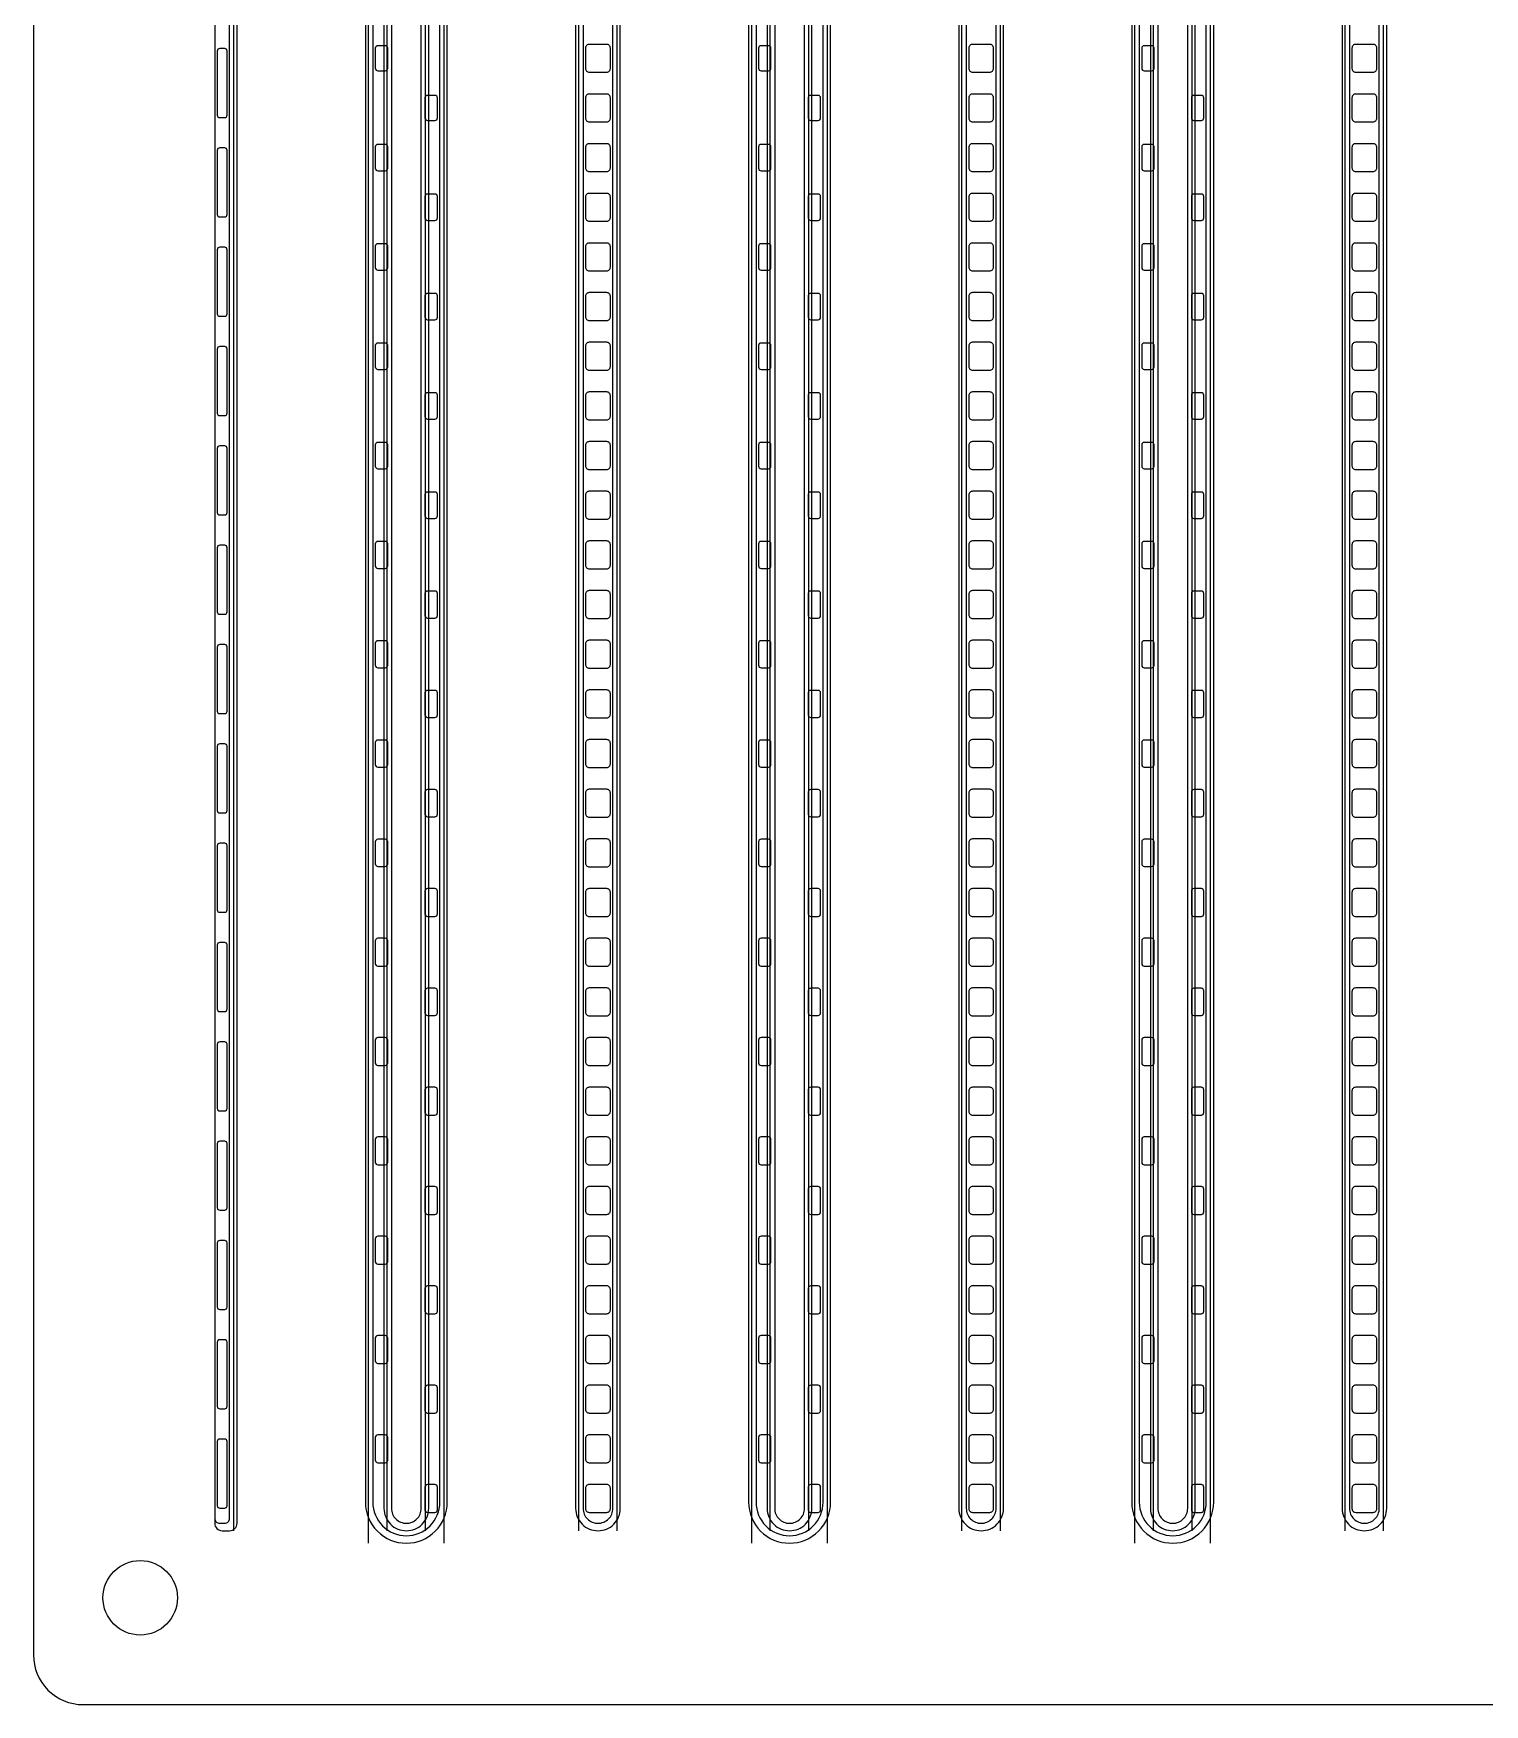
# Model space of a CAD drawing. Header units: millimetres. Extents: x -61 to 69, y -61 to 70.
# Drawn here: x -61.3 to -2.9, y -61.3 to 6 of the extents above; entities that cross this region are included whole.
import ezdxf

# ---------------------------------------------------------------- set-up
doc = ezdxf.new("R2010")
doc.units = ezdxf.units.MM
for name, color, linetype in [('DATUM_BOTH', 6, 'Continuous'), ('LAND_GROOVE_BOTH_FACES', 2, 'Continuous'), ('LAND_RECESS_TOP', 3, 'Continuous'), ('LAND_WINDOW_THRU', 4, 'Continuous'), ('MASK_NO_FILLER', 30, 'Continuous'), ('OUTLINE_BOTH', 7, 'Continuous'), ('WEB_ORIFICE_INLET', 1, 'Continuous'), ('WEB_ORIFICE_OUTLET', 5, 'Continuous')]:
    doc.layers.add(name, color=color, linetype=linetype)

msp = doc.modelspace()

# ---------------------------------------------------------------- linework, layer by layer
at = {"layer": 'DATUM_BOTH'}
msp.add_circle((-57, -57), 1.5, dxfattribs=at)
at = {"layer": 'LAND_GROOVE_BOTH_FACES'}
for p, q in [((-47.811, -54.8), (-47.811, 54.8)), ((-44.761, -54.8), (-44.761, 54.8)), ((-32.382, -54.8), (-32.382, 54.8)), ((-29.332, -54.8), (-29.332, 54.8)), ((-16.954, -54.8), (-16.954, 54.8)), ((-13.904, -54.8), (-13.904, 54.8)), ((-53.225, -54.3), (-53.225, 54.3)), ((-47.061, -54.3), (-47.061, 54.3)), ((-45.511, -54.3), (-45.511, 54.3)), ((-39.346, -54.3), (-39.346, 54.3)), ((-37.796, -54.3), (-37.796, 54.3)), ((-31.632, -54.3), (-31.632, 54.3)), ((-30.082, -54.3), (-30.082, 54.3)), ((-23.918, -54.3), (-23.918, 54.3)), ((-22.368, -54.3), (-22.368, 54.3)), ((-16.204, -54.3), (-16.204, 54.3)), ((-14.654, -54.3), (-14.654, 54.3)), ((-8.489, -54.3), (-8.489, 54.3)), ((-6.939, -54.3), (-6.939, 54.3))]:
    msp.add_line(p, q, dxfattribs=at)
at = {"layer": 'LAND_RECESS_TOP'}
for points in [[(-46.286, -54.5), (-46.286, -54.5, 0.414214), (-44.936, -53.15), (-44.936, 53.15, 0.414214), (-46.286, 54.5), (-46.286, 54.5, 0.414214), (-47.636, 53.15), (-47.636, -53.15, 0.414214)], [(-30.857, -54.5), (-30.857, -54.5, 0.414214), (-29.507, -53.15), (-29.507, 53.15, 0.414214), (-30.857, 54.5), (-30.857, 54.5, 0.414214), (-32.207, 53.15), (-32.207, -53.15, 0.414214)], [(-15.429, -54.5), (-15.429, -54.5, 0.414214), (-14.079, -53.15), (-14.079, 53.15, 0.414214), (-15.429, 54.5), (-15.429, 54.5, 0.414214), (-16.779, 53.15), (-16.779, -53.15, 0.414214)]]:
    msp.add_lwpolyline(points, format="xyb", close=True, dxfattribs=at)
at = {"layer": 'LAND_WINDOW_THRU'}
for points in [[(-53.8, -54), (-53.6, -54, 0.414214), (-53.4, -53.8), (-53.4, 53.8, 0.414214), (-53.6, 54), (-53.8, 54, 0.414214), (-54, 53.8), (-54, -53.8, 0.414214)], [(-46.286, -54), (-46.286, -54, 0.414214), (-45.686, -53.4), (-45.686, 53.4, 0.414214), (-46.286, 54), (-46.286, 54, 0.414214), (-46.886, 53.4), (-46.886, -53.4, 0.414214)], [(-38.571, -54), (-38.571, -54, 0.414214), (-37.971, -53.4), (-37.971, 53.4, 0.414214), (-38.571, 54), (-38.571, 54, 0.414214), (-39.171, 53.4), (-39.171, -53.4, 0.414214)], [(-30.857, -54), (-30.857, -54, 0.414214), (-30.257, -53.4), (-30.257, 53.4, 0.414214), (-30.857, 54), (-30.857, 54, 0.414214), (-31.457, 53.4), (-31.457, -53.4, 0.414214)], [(-23.143, -54), (-23.143, -54, 0.414214), (-22.543, -53.4), (-22.543, 53.4, 0.414214), (-23.143, 54), (-23.143, 54, 0.414214), (-23.743, 53.4), (-23.743, -53.4, 0.414214)], [(-15.429, -54), (-15.429, -54, 0.414214), (-14.829, -53.4), (-14.829, 53.4, 0.414214), (-15.429, 54), (-15.429, 54, 0.414214), (-16.029, 53.4), (-16.029, -53.4, 0.414214)], [(-7.714, -54), (-7.714, -54, 0.414214), (-7.114, -53.4), (-7.114, 53.4, 0.414214), (-7.714, 54), (-7.714, 54, 0.414214), (-8.314, 53.4), (-8.314, -53.4, 0.414214)]]:
    msp.add_lwpolyline(points, format="xyb", close=True, dxfattribs=at)
at = {"layer": 'MASK_NO_FILLER'}
for points in [[(-46.286, -54.8), (-46.286, -54.8, 0.414214), (-44.636, -53.15), (-44.636, 53.15, 0.414214), (-46.286, 54.8), (-46.286, 54.8, 0.414214), (-47.936, 53.15), (-47.936, -53.15, 0.414214)], [(-30.857, -54.8), (-30.857, -54.8, 0.414214), (-29.207, -53.15), (-29.207, 53.15, 0.414214), (-30.857, 54.8), (-30.857, 54.8, 0.414214), (-32.507, 53.15), (-32.507, -53.15, 0.414214)], [(-15.429, -54.8), (-15.429, -54.8, 0.414214), (-13.779, -53.15), (-13.779, 53.15, 0.414214), (-15.429, 54.8), (-15.429, 54.8, 0.414214), (-17.079, 53.15), (-17.079, -53.15, 0.414214)], [(-53.7, -54.3), (-53.4, -54.3, 0.414214), (-53.1, -54), (-53.1, 54, 0.414214), (-53.4, 54.3), (-53.7, 54.3, 0.414214), (-54, 54), (-54, -54, 0.414214)], [(-46.286, -54.3), (-46.286, -54.3, 0.414214), (-45.386, -53.4), (-45.386, 53.4, 0.414214), (-46.286, 54.3), (-46.286, 54.3, 0.414214), (-47.186, 53.4), (-47.186, -53.4, 0.414214)], [(-38.571, -54.3), (-38.571, -54.3, 0.414214), (-37.671, -53.4), (-37.671, 53.4, 0.414214), (-38.571, 54.3), (-38.571, 54.3, 0.414214), (-39.471, 53.4), (-39.471, -53.4, 0.414214)], [(-30.857, -54.3), (-30.857, -54.3, 0.414214), (-29.957, -53.4), (-29.957, 53.4, 0.414214), (-30.857, 54.3), (-30.857, 54.3, 0.414214), (-31.757, 53.4), (-31.757, -53.4, 0.414214)], [(-23.143, -54.3), (-23.143, -54.3, 0.414214), (-22.243, -53.4), (-22.243, 53.4, 0.414214), (-23.143, 54.3), (-23.143, 54.3, 0.414214), (-24.043, 53.4), (-24.043, -53.4, 0.414214)], [(-15.429, -54.3), (-15.429, -54.3, 0.414214), (-14.529, -53.4), (-14.529, 53.4, 0.414214), (-15.429, 54.3), (-15.429, 54.3, 0.414214), (-16.329, 53.4), (-16.329, -53.4, 0.414214)], [(-7.714, -54.3), (-7.714, -54.3, 0.414214), (-6.814, -53.4), (-6.814, 53.4, 0.414214), (-7.714, 54.3), (-7.714, 54.3, 0.414214), (-8.614, 53.4), (-8.614, -53.4, 0.414214)]]:
    msp.add_lwpolyline(points, format="xyb", close=True, dxfattribs=at)
at = {"layer": 'OUTLINE_BOTH'}
msp.add_lwpolyline([(-59.3, -61.3), (59.3, -61.3, 0.414214), (61.3, -59.3), (61.3, 59.3, 0.414214), (59.3, 61.3), (-59.3, 61.3, 0.414214), (-61.3, 59.3), (-61.3, -59.3, 0.414214)], format="xyb", close=True, dxfattribs=at)
at = {"layer": 'WEB_ORIFICE_INLET'}
for points in [[(-47.436, 4.495), (-47.136, 4.495, 0.414214), (-47.036, 4.595), (-47.036, 5.405, 0.414214), (-47.136, 5.505), (-47.436, 5.505, 0.414214), (-47.536, 5.405), (-47.536, 4.595, 0.414214)], [(-32.007, 4.495), (-31.707, 4.495, 0.414214), (-31.607, 4.595), (-31.607, 5.405, 0.414214), (-31.707, 5.505), (-32.007, 5.505, 0.414214), (-32.107, 5.405), (-32.107, 4.595, 0.414214)], [(-16.579, 4.495), (-16.279, 4.495, 0.414214), (-16.179, 4.595), (-16.179, 5.405, 0.414214), (-16.279, 5.505), (-16.579, 5.505, 0.414214), (-16.679, 5.405), (-16.679, 4.595, 0.414214)], [(-45.436, 2.495), (-45.136, 2.495, 0.414214), (-45.036, 2.595), (-45.036, 3.405, 0.414214), (-45.136, 3.505), (-45.436, 3.505, 0.414214), (-45.536, 3.405), (-45.536, 2.595, 0.414214)], [(-30.007, 2.495), (-29.707, 2.495, 0.414214), (-29.607, 2.595), (-29.607, 3.405, 0.414214), (-29.707, 3.505), (-30.007, 3.505, 0.414214), (-30.107, 3.405), (-30.107, 2.595, 0.414214)], [(-14.579, 2.495), (-14.279, 2.495, 0.414214), (-14.179, 2.595), (-14.179, 3.405, 0.414214), (-14.279, 3.505), (-14.579, 3.505, 0.414214), (-14.679, 3.405), (-14.679, 2.595, 0.414214)], [(-47.436, 0.47), (-47.136, 0.47, 0.414214), (-47.036, 0.57), (-47.036, 1.43, 0.414214), (-47.136, 1.53), (-47.436, 1.53, 0.414214), (-47.536, 1.43), (-47.536, 0.57, 0.414214)], [(-32.007, 0.47), (-31.707, 0.47, 0.414214), (-31.607, 0.57), (-31.607, 1.43, 0.414214), (-31.707, 1.53), (-32.007, 1.53, 0.414214), (-32.107, 1.43), (-32.107, 0.57, 0.414214)], [(-16.579, 0.47), (-16.279, 0.47, 0.414214), (-16.179, 0.57), (-16.179, 1.43, 0.414214), (-16.279, 1.53), (-16.579, 1.53, 0.414214), (-16.679, 1.43), (-16.679, 0.57, 0.414214)], [(-45.436, -1.53), (-45.136, -1.53, 0.414214), (-45.036, -1.43), (-45.036, -0.57, 0.414214), (-45.136, -0.47), (-45.436, -0.47, 0.414214), (-45.536, -0.57), (-45.536, -1.43, 0.414214)], [(-30.007, -1.53), (-29.707, -1.53, 0.414214), (-29.607, -1.43), (-29.607, -0.57, 0.414214), (-29.707, -0.47), (-30.007, -0.47, 0.414214), (-30.107, -0.57), (-30.107, -1.43, 0.414214)], [(-14.579, -1.53), (-14.279, -1.53, 0.414214), (-14.179, -1.43), (-14.179, -0.57, 0.414214), (-14.279, -0.47), (-14.579, -0.47, 0.414214), (-14.679, -0.57), (-14.679, -1.43, 0.414214)], [(-47.436, -3.53), (-47.136, -3.53, 0.414214), (-47.036, -3.43), (-47.036, -2.57, 0.414214), (-47.136, -2.47), (-47.436, -2.47, 0.414214), (-47.536, -2.57), (-47.536, -3.43, 0.414214)], [(-32.007, -3.53), (-31.707, -3.53, 0.414214), (-31.607, -3.43), (-31.607, -2.57, 0.414214), (-31.707, -2.47), (-32.007, -2.47, 0.414214), (-32.107, -2.57), (-32.107, -3.43, 0.414214)], [(-16.579, -3.53), (-16.279, -3.53, 0.414214), (-16.179, -3.43), (-16.179, -2.57, 0.414214), (-16.279, -2.47), (-16.579, -2.47, 0.414214), (-16.679, -2.57), (-16.679, -3.43, 0.414214)], [(-45.436, -5.53), (-45.136, -5.53, 0.414214), (-45.036, -5.43), (-45.036, -4.57, 0.414214), (-45.136, -4.47), (-45.436, -4.47, 0.414214), (-45.536, -4.57), (-45.536, -5.43, 0.414214)], [(-30.007, -5.53), (-29.707, -5.53, 0.414214), (-29.607, -5.43), (-29.607, -4.57, 0.414214), (-29.707, -4.47), (-30.007, -4.47, 0.414214), (-30.107, -4.57), (-30.107, -5.43, 0.414214)], [(-14.579, -5.53), (-14.279, -5.53, 0.414214), (-14.179, -5.43), (-14.179, -4.57, 0.414214), (-14.279, -4.47), (-14.579, -4.47, 0.414214), (-14.679, -4.57), (-14.679, -5.43, 0.414214)], [(-47.436, -7.53), (-47.136, -7.53, 0.414214), (-47.036, -7.43), (-47.036, -6.57, 0.414214), (-47.136, -6.47), (-47.436, -6.47, 0.414214), (-47.536, -6.57), (-47.536, -7.43, 0.414214)], [(-32.007, -7.53), (-31.707, -7.53, 0.414214), (-31.607, -7.43), (-31.607, -6.57, 0.414214), (-31.707, -6.47), (-32.007, -6.47, 0.414214), (-32.107, -6.57), (-32.107, -7.43, 0.414214)], [(-16.579, -7.53), (-16.279, -7.53, 0.414214), (-16.179, -7.43), (-16.179, -6.57, 0.414214), (-16.279, -6.47), (-16.579, -6.47, 0.414214), (-16.679, -6.57), (-16.679, -7.43, 0.414214)], [(-45.436, -9.53), (-45.136, -9.53, 0.414214), (-45.036, -9.43), (-45.036, -8.57, 0.414214), (-45.136, -8.47), (-45.436, -8.47, 0.414214), (-45.536, -8.57), (-45.536, -9.43, 0.414214)], [(-30.007, -9.53), (-29.707, -9.53, 0.414214), (-29.607, -9.43), (-29.607, -8.57, 0.414214), (-29.707, -8.47), (-30.007, -8.47, 0.414214), (-30.107, -8.57), (-30.107, -9.43, 0.414214)], [(-14.579, -9.53), (-14.279, -9.53, 0.414214), (-14.179, -9.43), (-14.179, -8.57, 0.414214), (-14.279, -8.47), (-14.579, -8.47, 0.414214), (-14.679, -8.57), (-14.679, -9.43, 0.414214)], [(-47.436, -11.53), (-47.136, -11.53, 0.414214), (-47.036, -11.43), (-47.036, -10.57, 0.414214), (-47.136, -10.47), (-47.436, -10.47, 0.414214), (-47.536, -10.57), (-47.536, -11.43, 0.414214)], [(-32.007, -11.53), (-31.707, -11.53, 0.414214), (-31.607, -11.43), (-31.607, -10.57, 0.414214), (-31.707, -10.47), (-32.007, -10.47, 0.414214), (-32.107, -10.57), (-32.107, -11.43, 0.414214)], [(-16.579, -11.53), (-16.279, -11.53, 0.414214), (-16.179, -11.43), (-16.179, -10.57, 0.414214), (-16.279, -10.47), (-16.579, -10.47, 0.414214), (-16.679, -10.57), (-16.679, -11.43, 0.414214)], [(-45.436, -13.53), (-45.136, -13.53, 0.414214), (-45.036, -13.43), (-45.036, -12.57, 0.414214), (-45.136, -12.47), (-45.436, -12.47, 0.414214), (-45.536, -12.57), (-45.536, -13.43, 0.414214)], [(-30.007, -13.53), (-29.707, -13.53, 0.414214), (-29.607, -13.43), (-29.607, -12.57, 0.414214), (-29.707, -12.47), (-30.007, -12.47, 0.414214), (-30.107, -12.57), (-30.107, -13.43, 0.414214)], [(-14.579, -13.53), (-14.279, -13.53, 0.414214), (-14.179, -13.43), (-14.179, -12.57, 0.414214), (-14.279, -12.47), (-14.579, -12.47, 0.414214), (-14.679, -12.57), (-14.679, -13.43, 0.414214)], [(-47.436, -15.545), (-47.136, -15.545, 0.414214), (-47.036, -15.445), (-47.036, -14.555, 0.414214), (-47.136, -14.455), (-47.436, -14.455, 0.414214), (-47.536, -14.555), (-47.536, -15.445, 0.414214)], [(-32.007, -15.545), (-31.707, -15.545, 0.414214), (-31.607, -15.445), (-31.607, -14.555, 0.414214), (-31.707, -14.455), (-32.007, -14.455, 0.414214), (-32.107, -14.555), (-32.107, -15.445, 0.414214)], [(-16.579, -15.545), (-16.279, -15.545, 0.414214), (-16.179, -15.445), (-16.179, -14.555, 0.414214), (-16.279, -14.455), (-16.579, -14.455, 0.414214), (-16.679, -14.555), (-16.679, -15.445, 0.414214)], [(-45.436, -17.545), (-45.136, -17.545, 0.414214), (-45.036, -17.445), (-45.036, -16.555, 0.414214), (-45.136, -16.455), (-45.436, -16.455, 0.414214), (-45.536, -16.555), (-45.536, -17.445, 0.414214)], [(-30.007, -17.545), (-29.707, -17.545, 0.414214), (-29.607, -17.445), (-29.607, -16.555, 0.414214), (-29.707, -16.455), (-30.007, -16.455, 0.414214), (-30.107, -16.555), (-30.107, -17.445, 0.414214)], [(-14.579, -17.545), (-14.279, -17.545, 0.414214), (-14.179, -17.445), (-14.179, -16.555, 0.414214), (-14.279, -16.455), (-14.579, -16.455, 0.414214), (-14.679, -16.555), (-14.679, -17.445, 0.414214)], [(-47.436, -19.545), (-47.136, -19.545, 0.414214), (-47.036, -19.445), (-47.036, -18.555, 0.414214), (-47.136, -18.455), (-47.436, -18.455, 0.414214), (-47.536, -18.555), (-47.536, -19.445, 0.414214)], [(-32.007, -19.545), (-31.707, -19.545, 0.414214), (-31.607, -19.445), (-31.607, -18.555, 0.414214), (-31.707, -18.455), (-32.007, -18.455, 0.414214), (-32.107, -18.555), (-32.107, -19.445, 0.414214)], [(-16.579, -19.545), (-16.279, -19.545, 0.414214), (-16.179, -19.445), (-16.179, -18.555, 0.414214), (-16.279, -18.455), (-16.579, -18.455, 0.414214), (-16.679, -18.555), (-16.679, -19.445, 0.414214)], [(-45.436, -21.545), (-45.136, -21.545, 0.414214), (-45.036, -21.445), (-45.036, -20.555, 0.414214), (-45.136, -20.455), (-45.436, -20.455, 0.414214), (-45.536, -20.555), (-45.536, -21.445, 0.414214)], [(-30.007, -21.545), (-29.707, -21.545, 0.414214), (-29.607, -21.445), (-29.607, -20.555, 0.414214), (-29.707, -20.455), (-30.007, -20.455, 0.414214), (-30.107, -20.555), (-30.107, -21.445, 0.414214)], [(-14.579, -21.545), (-14.279, -21.545, 0.414214), (-14.179, -21.445), (-14.179, -20.555, 0.414214), (-14.279, -20.455), (-14.579, -20.455, 0.414214), (-14.679, -20.555), (-14.679, -21.445, 0.414214)], [(-47.436, -23.545), (-47.136, -23.545, 0.414214), (-47.036, -23.445), (-47.036, -22.555, 0.414214), (-47.136, -22.455), (-47.436, -22.455, 0.414214), (-47.536, -22.555), (-47.536, -23.445, 0.414214)], [(-32.007, -23.545), (-31.707, -23.545, 0.414214), (-31.607, -23.445), (-31.607, -22.555, 0.414214), (-31.707, -22.455), (-32.007, -22.455, 0.414214), (-32.107, -22.555), (-32.107, -23.445, 0.414214)], [(-16.579, -23.545), (-16.279, -23.545, 0.414214), (-16.179, -23.445), (-16.179, -22.555, 0.414214), (-16.279, -22.455), (-16.579, -22.455, 0.414214), (-16.679, -22.555), (-16.679, -23.445, 0.414214)], [(-45.436, -25.545), (-45.136, -25.545, 0.414214), (-45.036, -25.445), (-45.036, -24.555, 0.414214), (-45.136, -24.455), (-45.436, -24.455, 0.414214), (-45.536, -24.555), (-45.536, -25.445, 0.414214)], [(-30.007, -25.545), (-29.707, -25.545, 0.414214), (-29.607, -25.445), (-29.607, -24.555, 0.414214), (-29.707, -24.455), (-30.007, -24.455, 0.414214), (-30.107, -24.555), (-30.107, -25.445, 0.414214)], [(-14.579, -25.545), (-14.279, -25.545, 0.414214), (-14.179, -25.445), (-14.179, -24.555, 0.414214), (-14.279, -24.455), (-14.579, -24.455, 0.414214), (-14.679, -24.555), (-14.679, -25.445, 0.414214)], [(-47.436, -27.545), (-47.136, -27.545, 0.414214), (-47.036, -27.445), (-47.036, -26.555, 0.414214), (-47.136, -26.455), (-47.436, -26.455, 0.414214), (-47.536, -26.555), (-47.536, -27.445, 0.414214)], [(-32.007, -27.545), (-31.707, -27.545, 0.414214), (-31.607, -27.445), (-31.607, -26.555, 0.414214), (-31.707, -26.455), (-32.007, -26.455, 0.414214), (-32.107, -26.555), (-32.107, -27.445, 0.414214)], [(-16.579, -27.545), (-16.279, -27.545, 0.414214), (-16.179, -27.445), (-16.179, -26.555, 0.414214), (-16.279, -26.455), (-16.579, -26.455, 0.414214), (-16.679, -26.555), (-16.679, -27.445, 0.414214)], [(-45.436, -29.56), (-45.136, -29.56, 0.414214), (-45.036, -29.46), (-45.036, -28.54, 0.414214), (-45.136, -28.44), (-45.436, -28.44, 0.414214), (-45.536, -28.54), (-45.536, -29.46, 0.414214)], [(-30.007, -29.56), (-29.707, -29.56, 0.414214), (-29.607, -29.46), (-29.607, -28.54, 0.414214), (-29.707, -28.44), (-30.007, -28.44, 0.414214), (-30.107, -28.54), (-30.107, -29.46, 0.414214)], [(-14.579, -29.56), (-14.279, -29.56, 0.414214), (-14.179, -29.46), (-14.179, -28.54, 0.414214), (-14.279, -28.44), (-14.579, -28.44, 0.414214), (-14.679, -28.54), (-14.679, -29.46, 0.414214)], [(-47.436, -31.56), (-47.136, -31.56, 0.414214), (-47.036, -31.46), (-47.036, -30.54, 0.414214), (-47.136, -30.44), (-47.436, -30.44, 0.414214), (-47.536, -30.54), (-47.536, -31.46, 0.414214)], [(-32.007, -31.56), (-31.707, -31.56, 0.414214), (-31.607, -31.46), (-31.607, -30.54, 0.414214), (-31.707, -30.44), (-32.007, -30.44, 0.414214), (-32.107, -30.54), (-32.107, -31.46, 0.414214)], [(-16.579, -31.56), (-16.279, -31.56, 0.414214), (-16.179, -31.46), (-16.179, -30.54, 0.414214), (-16.279, -30.44), (-16.579, -30.44, 0.414214), (-16.679, -30.54), (-16.679, -31.46, 0.414214)], [(-45.436, -33.545), (-45.136, -33.545, 0.414214), (-45.036, -33.445), (-45.036, -32.555, 0.414214), (-45.136, -32.455), (-45.436, -32.455, 0.414214), (-45.536, -32.555), (-45.536, -33.445, 0.414214)], [(-30.007, -33.545), (-29.707, -33.545, 0.414214), (-29.607, -33.445), (-29.607, -32.555, 0.414214), (-29.707, -32.455), (-30.007, -32.455, 0.414214), (-30.107, -32.555), (-30.107, -33.445, 0.414214)], [(-14.579, -33.545), (-14.279, -33.545, 0.414214), (-14.179, -33.445), (-14.179, -32.555, 0.414214), (-14.279, -32.455), (-14.579, -32.455, 0.414214), (-14.679, -32.555), (-14.679, -33.445, 0.414214)], [(-47.436, -35.56), (-47.136, -35.56, 0.414214), (-47.036, -35.46), (-47.036, -34.54, 0.414214), (-47.136, -34.44), (-47.436, -34.44, 0.414214), (-47.536, -34.54), (-47.536, -35.46, 0.414214)], [(-32.007, -35.56), (-31.707, -35.56, 0.414214), (-31.607, -35.46), (-31.607, -34.54, 0.414214), (-31.707, -34.44), (-32.007, -34.44, 0.414214), (-32.107, -34.54), (-32.107, -35.46, 0.414214)], [(-16.579, -35.56), (-16.279, -35.56, 0.414214), (-16.179, -35.46), (-16.179, -34.54, 0.414214), (-16.279, -34.44), (-16.579, -34.44, 0.414214), (-16.679, -34.54), (-16.679, -35.46, 0.414214)], [(-45.436, -37.56), (-45.136, -37.56, 0.414214), (-45.036, -37.46), (-45.036, -36.54, 0.414214), (-45.136, -36.44), (-45.436, -36.44, 0.414214), (-45.536, -36.54), (-45.536, -37.46, 0.414214)], [(-30.007, -37.56), (-29.707, -37.56, 0.414214), (-29.607, -37.46), (-29.607, -36.54, 0.414214), (-29.707, -36.44), (-30.007, -36.44, 0.414214), (-30.107, -36.54), (-30.107, -37.46, 0.414214)], [(-14.579, -37.56), (-14.279, -37.56, 0.414214), (-14.179, -37.46), (-14.179, -36.54, 0.414214), (-14.279, -36.44), (-14.579, -36.44, 0.414214), (-14.679, -36.54), (-14.679, -37.46, 0.414214)], [(-47.436, -39.56), (-47.136, -39.56, 0.414214), (-47.036, -39.46), (-47.036, -38.54, 0.414214), (-47.136, -38.44), (-47.436, -38.44, 0.414214), (-47.536, -38.54), (-47.536, -39.46, 0.414214)], [(-32.007, -39.56), (-31.707, -39.56, 0.414214), (-31.607, -39.46), (-31.607, -38.54, 0.414214), (-31.707, -38.44), (-32.007, -38.44, 0.414214), (-32.107, -38.54), (-32.107, -39.46, 0.414214)], [(-16.579, -39.56), (-16.279, -39.56, 0.414214), (-16.179, -39.46), (-16.179, -38.54, 0.414214), (-16.279, -38.44), (-16.579, -38.44, 0.414214), (-16.679, -38.54), (-16.679, -39.46, 0.414214)], [(-45.436, -41.56), (-45.136, -41.56, 0.414214), (-45.036, -41.46), (-45.036, -40.54, 0.414214), (-45.136, -40.44), (-45.436, -40.44, 0.414214), (-45.536, -40.54), (-45.536, -41.46, 0.414214)], [(-30.007, -41.56), (-29.707, -41.56, 0.414214), (-29.607, -41.46), (-29.607, -40.54, 0.414214), (-29.707, -40.44), (-30.007, -40.44, 0.414214), (-30.107, -40.54), (-30.107, -41.46, 0.414214)], [(-14.579, -41.56), (-14.279, -41.56, 0.414214), (-14.179, -41.46), (-14.179, -40.54, 0.414214), (-14.279, -40.44), (-14.579, -40.44, 0.414214), (-14.679, -40.54), (-14.679, -41.46, 0.414214)], [(-47.436, -43.56), (-47.136, -43.56, 0.414214), (-47.036, -43.46), (-47.036, -42.54, 0.414214), (-47.136, -42.44), (-47.436, -42.44, 0.414214), (-47.536, -42.54), (-47.536, -43.46, 0.414214)], [(-32.007, -43.56), (-31.707, -43.56, 0.414214), (-31.607, -43.46), (-31.607, -42.54, 0.414214), (-31.707, -42.44), (-32.007, -42.44, 0.414214), (-32.107, -42.54), (-32.107, -43.46, 0.414214)], [(-16.579, -43.56), (-16.279, -43.56, 0.414214), (-16.179, -43.46), (-16.179, -42.54, 0.414214), (-16.279, -42.44), (-16.579, -42.44, 0.414214), (-16.679, -42.54), (-16.679, -43.46, 0.414214)], [(-45.436, -45.56), (-45.136, -45.56, 0.414214), (-45.036, -45.46), (-45.036, -44.54, 0.414214), (-45.136, -44.44), (-45.436, -44.44, 0.414214), (-45.536, -44.54), (-45.536, -45.46, 0.414214)], [(-30.007, -45.56), (-29.707, -45.56, 0.414214), (-29.607, -45.46), (-29.607, -44.54, 0.414214), (-29.707, -44.44), (-30.007, -44.44, 0.414214), (-30.107, -44.54), (-30.107, -45.46, 0.414214)], [(-14.579, -45.56), (-14.279, -45.56, 0.414214), (-14.179, -45.46), (-14.179, -44.54, 0.414214), (-14.279, -44.44), (-14.579, -44.44, 0.414214), (-14.679, -44.54), (-14.679, -45.46, 0.414214)], [(-47.436, -47.56), (-47.136, -47.56, 0.414214), (-47.036, -47.46), (-47.036, -46.54, 0.414214), (-47.136, -46.44), (-47.436, -46.44, 0.414214), (-47.536, -46.54), (-47.536, -47.46, 0.414214)], [(-32.007, -47.56), (-31.707, -47.56, 0.414214), (-31.607, -47.46), (-31.607, -46.54, 0.414214), (-31.707, -46.44), (-32.007, -46.44, 0.414214), (-32.107, -46.54), (-32.107, -47.46, 0.414214)], [(-16.579, -47.56), (-16.279, -47.56, 0.414214), (-16.179, -47.46), (-16.179, -46.54, 0.414214), (-16.279, -46.44), (-16.579, -46.44, 0.414214), (-16.679, -46.54), (-16.679, -47.46, 0.414214)], [(-45.436, -49.56), (-45.136, -49.56, 0.414214), (-45.036, -49.46), (-45.036, -48.54, 0.414214), (-45.136, -48.44), (-45.436, -48.44, 0.414214), (-45.536, -48.54), (-45.536, -49.46, 0.414214)], [(-30.007, -49.56), (-29.707, -49.56, 0.414214), (-29.607, -49.46), (-29.607, -48.54, 0.414214), (-29.707, -48.44), (-30.007, -48.44, 0.414214), (-30.107, -48.54), (-30.107, -49.46, 0.414214)], [(-14.579, -49.56), (-14.279, -49.56, 0.414214), (-14.179, -49.46), (-14.179, -48.54, 0.414214), (-14.279, -48.44), (-14.579, -48.44, 0.414214), (-14.679, -48.54), (-14.679, -49.46, 0.414214)], [(-47.436, -51.56), (-47.136, -51.56, 0.414214), (-47.036, -51.46), (-47.036, -50.54, 0.414214), (-47.136, -50.44), (-47.436, -50.44, 0.414214), (-47.536, -50.54), (-47.536, -51.46, 0.414214)], [(-32.007, -51.56), (-31.707, -51.56, 0.414214), (-31.607, -51.46), (-31.607, -50.54, 0.414214), (-31.707, -50.44), (-32.007, -50.44, 0.414214), (-32.107, -50.54), (-32.107, -51.46, 0.414214)], [(-16.579, -51.56), (-16.279, -51.56, 0.414214), (-16.179, -51.46), (-16.179, -50.54, 0.414214), (-16.279, -50.44), (-16.579, -50.44, 0.414214), (-16.679, -50.54), (-16.679, -51.46, 0.414214)], [(-45.436, -53.56), (-45.136, -53.56, 0.414214), (-45.036, -53.46), (-45.036, -52.54, 0.414214), (-45.136, -52.44), (-45.436, -52.44, 0.414214), (-45.536, -52.54), (-45.536, -53.46, 0.414214)], [(-30.007, -53.56), (-29.707, -53.56, 0.414214), (-29.607, -53.46), (-29.607, -52.54, 0.414214), (-29.707, -52.44), (-30.007, -52.44, 0.414214), (-30.107, -52.54), (-30.107, -53.46, 0.414214)], [(-14.579, -53.56), (-14.279, -53.56, 0.414214), (-14.179, -53.46), (-14.179, -52.54, 0.414214), (-14.279, -52.44), (-14.579, -52.44, 0.414214), (-14.679, -52.54), (-14.679, -53.46, 0.414214)]]:
    msp.add_lwpolyline(points, format="xyb", close=True, dxfattribs=at)
at = {"layer": 'WEB_ORIFICE_OUTLET'}
for points in [[(-53.8, 2.61), (-53.6, 2.61, 0.414214), (-53.5, 2.71), (-53.5, 5.29, 0.414214), (-53.6, 5.39), (-53.8, 5.39, 0.414214), (-53.9, 5.29), (-53.9, 2.71, 0.414214)], [(-38.921, 4.44), (-38.221, 4.44, 0.414214), (-38.071, 4.59), (-38.071, 5.41, 0.414214), (-38.221, 5.56), (-38.921, 5.56, 0.414214), (-39.071, 5.41), (-39.071, 4.59, 0.414214)], [(-23.493, 4.44), (-22.793, 4.44, 0.414214), (-22.643, 4.59), (-22.643, 5.41, 0.414214), (-22.793, 5.56), (-23.493, 5.56, 0.414214), (-23.643, 5.41), (-23.643, 4.59, 0.414214)], [(-8.064, 4.44), (-7.364, 4.44, 0.414214), (-7.214, 4.59), (-7.214, 5.41, 0.414214), (-7.364, 5.56), (-8.064, 5.56, 0.414214), (-8.214, 5.41), (-8.214, 4.59, 0.414214)], [(-38.921, 2.44), (-38.221, 2.44, 0.414214), (-38.071, 2.59), (-38.071, 3.41, 0.414214), (-38.221, 3.56), (-38.921, 3.56, 0.414214), (-39.071, 3.41), (-39.071, 2.59, 0.414214)], [(-23.493, 2.44), (-22.793, 2.44, 0.414214), (-22.643, 2.59), (-22.643, 3.41, 0.414214), (-22.793, 3.56), (-23.493, 3.56, 0.414214), (-23.643, 3.41), (-23.643, 2.59, 0.414214)], [(-8.064, 2.44), (-7.364, 2.44, 0.414214), (-7.214, 2.59), (-7.214, 3.41, 0.414214), (-7.364, 3.56), (-8.064, 3.56, 0.414214), (-8.214, 3.41), (-8.214, 2.59, 0.414214)], [(-53.8, -1.39), (-53.6, -1.39, 0.414214), (-53.5, -1.29), (-53.5, 1.29, 0.414214), (-53.6, 1.39), (-53.8, 1.39, 0.414214), (-53.9, 1.29), (-53.9, -1.29, 0.414214)], [(-38.921, 0.44), (-38.221, 0.44, 0.414214), (-38.071, 0.59), (-38.071, 1.41, 0.414214), (-38.221, 1.56), (-38.921, 1.56, 0.414214), (-39.071, 1.41), (-39.071, 0.59, 0.414214)], [(-23.493, 0.44), (-22.793, 0.44, 0.414214), (-22.643, 0.59), (-22.643, 1.41, 0.414214), (-22.793, 1.56), (-23.493, 1.56, 0.414214), (-23.643, 1.41), (-23.643, 0.59, 0.414214)], [(-8.064, 0.44), (-7.364, 0.44, 0.414214), (-7.214, 0.59), (-7.214, 1.41, 0.414214), (-7.364, 1.56), (-8.064, 1.56, 0.414214), (-8.214, 1.41), (-8.214, 0.59, 0.414214)], [(-38.921, -1.56), (-38.221, -1.56, 0.414214), (-38.071, -1.41), (-38.071, -0.59, 0.414214), (-38.221, -0.44), (-38.921, -0.44, 0.414214), (-39.071, -0.59), (-39.071, -1.41, 0.414214)], [(-23.493, -1.56), (-22.793, -1.56, 0.414214), (-22.643, -1.41), (-22.643, -0.59, 0.414214), (-22.793, -0.44), (-23.493, -0.44, 0.414214), (-23.643, -0.59), (-23.643, -1.41, 0.414214)], [(-8.064, -1.56), (-7.364, -1.56, 0.414214), (-7.214, -1.41), (-7.214, -0.59, 0.414214), (-7.364, -0.44), (-8.064, -0.44, 0.414214), (-8.214, -0.59), (-8.214, -1.41, 0.414214)], [(-53.8, -5.39), (-53.6, -5.39, 0.414214), (-53.5, -5.29), (-53.5, -2.71, 0.414214), (-53.6, -2.61), (-53.8, -2.61, 0.414214), (-53.9, -2.71), (-53.9, -5.29, 0.414214)], [(-38.921, -3.56), (-38.221, -3.56, 0.414214), (-38.071, -3.41), (-38.071, -2.59, 0.414214), (-38.221, -2.44), (-38.921, -2.44, 0.414214), (-39.071, -2.59), (-39.071, -3.41, 0.414214)], [(-23.493, -3.56), (-22.793, -3.56, 0.414214), (-22.643, -3.41), (-22.643, -2.59, 0.414214), (-22.793, -2.44), (-23.493, -2.44, 0.414214), (-23.643, -2.59), (-23.643, -3.41, 0.414214)], [(-8.064, -3.56), (-7.364, -3.56, 0.414214), (-7.214, -3.41), (-7.214, -2.59, 0.414214), (-7.364, -2.44), (-8.064, -2.44, 0.414214), (-8.214, -2.59), (-8.214, -3.41, 0.414214)], [(-38.921, -5.56), (-38.221, -5.56, 0.414214), (-38.071, -5.41), (-38.071, -4.59, 0.414214), (-38.221, -4.44), (-38.921, -4.44, 0.414214), (-39.071, -4.59), (-39.071, -5.41, 0.414214)], [(-23.493, -5.56), (-22.793, -5.56, 0.414214), (-22.643, -5.41), (-22.643, -4.59, 0.414214), (-22.793, -4.44), (-23.493, -4.44, 0.414214), (-23.643, -4.59), (-23.643, -5.41, 0.414214)], [(-8.064, -5.56), (-7.364, -5.56, 0.414214), (-7.214, -5.41), (-7.214, -4.59, 0.414214), (-7.364, -4.44), (-8.064, -4.44, 0.414214), (-8.214, -4.59), (-8.214, -5.41, 0.414214)], [(-53.8, -9.39), (-53.6, -9.39, 0.414214), (-53.5, -9.29), (-53.5, -6.71, 0.414214), (-53.6, -6.61), (-53.8, -6.61, 0.414214), (-53.9, -6.71), (-53.9, -9.29, 0.414214)], [(-38.921, -7.56), (-38.221, -7.56, 0.414214), (-38.071, -7.41), (-38.071, -6.59, 0.414214), (-38.221, -6.44), (-38.921, -6.44, 0.414214), (-39.071, -6.59), (-39.071, -7.41, 0.414214)], [(-23.493, -7.56), (-22.793, -7.56, 0.414214), (-22.643, -7.41), (-22.643, -6.59, 0.414214), (-22.793, -6.44), (-23.493, -6.44, 0.414214), (-23.643, -6.59), (-23.643, -7.41, 0.414214)], [(-8.064, -7.56), (-7.364, -7.56, 0.414214), (-7.214, -7.41), (-7.214, -6.59, 0.414214), (-7.364, -6.44), (-8.064, -6.44, 0.414214), (-8.214, -6.59), (-8.214, -7.41, 0.414214)], [(-38.921, -9.56), (-38.221, -9.56, 0.414214), (-38.071, -9.41), (-38.071, -8.59, 0.414214), (-38.221, -8.44), (-38.921, -8.44, 0.414214), (-39.071, -8.59), (-39.071, -9.41, 0.414214)], [(-23.493, -9.56), (-22.793, -9.56, 0.414214), (-22.643, -9.41), (-22.643, -8.59, 0.414214), (-22.793, -8.44), (-23.493, -8.44, 0.414214), (-23.643, -8.59), (-23.643, -9.41, 0.414214)], [(-8.064, -9.56), (-7.364, -9.56, 0.414214), (-7.214, -9.41), (-7.214, -8.59, 0.414214), (-7.364, -8.44), (-8.064, -8.44, 0.414214), (-8.214, -8.59), (-8.214, -9.41, 0.414214)], [(-53.8, -13.39), (-53.6, -13.39, 0.414214), (-53.5, -13.29), (-53.5, -10.71, 0.414214), (-53.6, -10.61), (-53.8, -10.61, 0.414214), (-53.9, -10.71), (-53.9, -13.29, 0.414214)], [(-38.921, -11.56), (-38.221, -11.56, 0.414214), (-38.071, -11.41), (-38.071, -10.59, 0.414214), (-38.221, -10.44), (-38.921, -10.44, 0.414214), (-39.071, -10.59), (-39.071, -11.41, 0.414214)], [(-23.493, -11.56), (-22.793, -11.56, 0.414214), (-22.643, -11.41), (-22.643, -10.59, 0.414214), (-22.793, -10.44), (-23.493, -10.44, 0.414214), (-23.643, -10.59), (-23.643, -11.41, 0.414214)], [(-8.064, -11.56), (-7.364, -11.56, 0.414214), (-7.214, -11.41), (-7.214, -10.59, 0.414214), (-7.364, -10.44), (-8.064, -10.44, 0.414214), (-8.214, -10.59), (-8.214, -11.41, 0.414214)], [(-38.921, -13.56), (-38.221, -13.56, 0.414214), (-38.071, -13.41), (-38.071, -12.59, 0.414214), (-38.221, -12.44), (-38.921, -12.44, 0.414214), (-39.071, -12.59), (-39.071, -13.41, 0.414214)], [(-23.493, -13.56), (-22.793, -13.56, 0.414214), (-22.643, -13.41), (-22.643, -12.59, 0.414214), (-22.793, -12.44), (-23.493, -12.44, 0.414214), (-23.643, -12.59), (-23.643, -13.41, 0.414214)], [(-8.064, -13.56), (-7.364, -13.56, 0.414214), (-7.214, -13.41), (-7.214, -12.59, 0.414214), (-7.364, -12.44), (-8.064, -12.44, 0.414214), (-8.214, -12.59), (-8.214, -13.41, 0.414214)], [(-53.8, -17.39), (-53.6, -17.39, 0.414214), (-53.5, -17.29), (-53.5, -14.71, 0.414214), (-53.6, -14.61), (-53.8, -14.61, 0.414214), (-53.9, -14.71), (-53.9, -17.29, 0.414214)], [(-38.921, -15.56), (-38.221, -15.56, 0.414214), (-38.071, -15.41), (-38.071, -14.59, 0.414214), (-38.221, -14.44), (-38.921, -14.44, 0.414214), (-39.071, -14.59), (-39.071, -15.41, 0.414214)], [(-23.493, -15.56), (-22.793, -15.56, 0.414214), (-22.643, -15.41), (-22.643, -14.59, 0.414214), (-22.793, -14.44), (-23.493, -14.44, 0.414214), (-23.643, -14.59), (-23.643, -15.41, 0.414214)], [(-8.064, -15.56), (-7.364, -15.56, 0.414214), (-7.214, -15.41), (-7.214, -14.59, 0.414214), (-7.364, -14.44), (-8.064, -14.44, 0.414214), (-8.214, -14.59), (-8.214, -15.41, 0.414214)], [(-38.921, -17.56), (-38.221, -17.56, 0.414214), (-38.071, -17.41), (-38.071, -16.59, 0.414214), (-38.221, -16.44), (-38.921, -16.44, 0.414214), (-39.071, -16.59), (-39.071, -17.41, 0.414214)], [(-23.493, -17.56), (-22.793, -17.56, 0.414214), (-22.643, -17.41), (-22.643, -16.59, 0.414214), (-22.793, -16.44), (-23.493, -16.44, 0.414214), (-23.643, -16.59), (-23.643, -17.41, 0.414214)], [(-8.064, -17.56), (-7.364, -17.56, 0.414214), (-7.214, -17.41), (-7.214, -16.59, 0.414214), (-7.364, -16.44), (-8.064, -16.44, 0.414214), (-8.214, -16.59), (-8.214, -17.41, 0.414214)], [(-53.8, -21.39), (-53.6, -21.39, 0.414214), (-53.5, -21.29), (-53.5, -18.71, 0.414214), (-53.6, -18.61), (-53.8, -18.61, 0.414214), (-53.9, -18.71), (-53.9, -21.29, 0.414214)], [(-38.921, -19.56), (-38.221, -19.56, 0.414214), (-38.071, -19.41), (-38.071, -18.59, 0.414214), (-38.221, -18.44), (-38.921, -18.44, 0.414214), (-39.071, -18.59), (-39.071, -19.41, 0.414214)], [(-23.493, -19.56), (-22.793, -19.56, 0.414214), (-22.643, -19.41), (-22.643, -18.59, 0.414214), (-22.793, -18.44), (-23.493, -18.44, 0.414214), (-23.643, -18.59), (-23.643, -19.41, 0.414214)], [(-8.064, -19.56), (-7.364, -19.56, 0.414214), (-7.214, -19.41), (-7.214, -18.59, 0.414214), (-7.364, -18.44), (-8.064, -18.44, 0.414214), (-8.214, -18.59), (-8.214, -19.41, 0.414214)], [(-38.921, -21.56), (-38.221, -21.56, 0.414214), (-38.071, -21.41), (-38.071, -20.59, 0.414214), (-38.221, -20.44), (-38.921, -20.44, 0.414214), (-39.071, -20.59), (-39.071, -21.41, 0.414214)], [(-23.493, -21.56), (-22.793, -21.56, 0.414214), (-22.643, -21.41), (-22.643, -20.59, 0.414214), (-22.793, -20.44), (-23.493, -20.44, 0.414214), (-23.643, -20.59), (-23.643, -21.41, 0.414214)], [(-8.064, -21.56), (-7.364, -21.56, 0.414214), (-7.214, -21.41), (-7.214, -20.59, 0.414214), (-7.364, -20.44), (-8.064, -20.44, 0.414214), (-8.214, -20.59), (-8.214, -21.41, 0.414214)], [(-53.8, -25.39), (-53.6, -25.39, 0.414214), (-53.5, -25.29), (-53.5, -22.71, 0.414214), (-53.6, -22.61), (-53.8, -22.61, 0.414214), (-53.9, -22.71), (-53.9, -25.29, 0.414214)], [(-38.921, -23.56), (-38.221, -23.56, 0.414214), (-38.071, -23.41), (-38.071, -22.59, 0.414214), (-38.221, -22.44), (-38.921, -22.44, 0.414214), (-39.071, -22.59), (-39.071, -23.41, 0.414214)], [(-23.493, -23.56), (-22.793, -23.56, 0.414214), (-22.643, -23.41), (-22.643, -22.59, 0.414214), (-22.793, -22.44), (-23.493, -22.44, 0.414214), (-23.643, -22.59), (-23.643, -23.41, 0.414214)], [(-8.064, -23.56), (-7.364, -23.56, 0.414214), (-7.214, -23.41), (-7.214, -22.59, 0.414214), (-7.364, -22.44), (-8.064, -22.44, 0.414214), (-8.214, -22.59), (-8.214, -23.41, 0.414214)], [(-38.921, -25.56), (-38.221, -25.56, 0.414214), (-38.071, -25.41), (-38.071, -24.59, 0.414214), (-38.221, -24.44), (-38.921, -24.44, 0.414214), (-39.071, -24.59), (-39.071, -25.41, 0.414214)], [(-23.493, -25.56), (-22.793, -25.56, 0.414214), (-22.643, -25.41), (-22.643, -24.59, 0.414214), (-22.793, -24.44), (-23.493, -24.44, 0.414214), (-23.643, -24.59), (-23.643, -25.41, 0.414214)], [(-8.064, -25.56), (-7.364, -25.56, 0.414214), (-7.214, -25.41), (-7.214, -24.59, 0.414214), (-7.364, -24.44), (-8.064, -24.44, 0.414214), (-8.214, -24.59), (-8.214, -25.41, 0.414214)], [(-53.8, -29.39), (-53.6, -29.39, 0.414214), (-53.5, -29.29), (-53.5, -26.71, 0.414214), (-53.6, -26.61), (-53.8, -26.61, 0.414214), (-53.9, -26.71), (-53.9, -29.29, 0.414214)], [(-38.921, -27.56), (-38.221, -27.56, 0.414214), (-38.071, -27.41), (-38.071, -26.59, 0.414214), (-38.221, -26.44), (-38.921, -26.44, 0.414214), (-39.071, -26.59), (-39.071, -27.41, 0.414214)], [(-23.493, -27.56), (-22.793, -27.56, 0.414214), (-22.643, -27.41), (-22.643, -26.59, 0.414214), (-22.793, -26.44), (-23.493, -26.44, 0.414214), (-23.643, -26.59), (-23.643, -27.41, 0.414214)], [(-8.064, -27.56), (-7.364, -27.56, 0.414214), (-7.214, -27.41), (-7.214, -26.59, 0.414214), (-7.364, -26.44), (-8.064, -26.44, 0.414214), (-8.214, -26.59), (-8.214, -27.41, 0.414214)], [(-38.921, -29.56), (-38.221, -29.56, 0.414214), (-38.071, -29.41), (-38.071, -28.59, 0.414214), (-38.221, -28.44), (-38.921, -28.44, 0.414214), (-39.071, -28.59), (-39.071, -29.41, 0.414214)], [(-23.493, -29.56), (-22.793, -29.56, 0.414214), (-22.643, -29.41), (-22.643, -28.59, 0.414214), (-22.793, -28.44), (-23.493, -28.44, 0.414214), (-23.643, -28.59), (-23.643, -29.41, 0.414214)], [(-8.064, -29.56), (-7.364, -29.56, 0.414214), (-7.214, -29.41), (-7.214, -28.59, 0.414214), (-7.364, -28.44), (-8.064, -28.44, 0.414214), (-8.214, -28.59), (-8.214, -29.41, 0.414214)], [(-53.8, -33.39), (-53.6, -33.39, 0.414214), (-53.5, -33.29), (-53.5, -30.71, 0.414214), (-53.6, -30.61), (-53.8, -30.61, 0.414214), (-53.9, -30.71), (-53.9, -33.29, 0.414214)], [(-38.921, -31.56), (-38.221, -31.56, 0.414214), (-38.071, -31.41), (-38.071, -30.59, 0.414214), (-38.221, -30.44), (-38.921, -30.44, 0.414214), (-39.071, -30.59), (-39.071, -31.41, 0.414214)], [(-23.493, -31.56), (-22.793, -31.56, 0.414214), (-22.643, -31.41), (-22.643, -30.59, 0.414214), (-22.793, -30.44), (-23.493, -30.44, 0.414214), (-23.643, -30.59), (-23.643, -31.41, 0.414214)], [(-8.064, -31.56), (-7.364, -31.56, 0.414214), (-7.214, -31.41), (-7.214, -30.59, 0.414214), (-7.364, -30.44), (-8.064, -30.44, 0.414214), (-8.214, -30.59), (-8.214, -31.41, 0.414214)], [(-38.921, -33.56), (-38.221, -33.56, 0.414214), (-38.071, -33.41), (-38.071, -32.59, 0.414214), (-38.221, -32.44), (-38.921, -32.44, 0.414214), (-39.071, -32.59), (-39.071, -33.41, 0.414214)], [(-23.493, -33.56), (-22.793, -33.56, 0.414214), (-22.643, -33.41), (-22.643, -32.59, 0.414214), (-22.793, -32.44), (-23.493, -32.44, 0.414214), (-23.643, -32.59), (-23.643, -33.41, 0.414214)], [(-8.064, -33.56), (-7.364, -33.56, 0.414214), (-7.214, -33.41), (-7.214, -32.59, 0.414214), (-7.364, -32.44), (-8.064, -32.44, 0.414214), (-8.214, -32.59), (-8.214, -33.41, 0.414214)], [(-53.8, -37.39), (-53.6, -37.39, 0.414214), (-53.5, -37.29), (-53.5, -34.71, 0.414214), (-53.6, -34.61), (-53.8, -34.61, 0.414214), (-53.9, -34.71), (-53.9, -37.29, 0.414214)], [(-38.921, -35.56), (-38.221, -35.56, 0.414214), (-38.071, -35.41), (-38.071, -34.59, 0.414214), (-38.221, -34.44), (-38.921, -34.44, 0.414214), (-39.071, -34.59), (-39.071, -35.41, 0.414214)], [(-23.493, -35.56), (-22.793, -35.56, 0.414214), (-22.643, -35.41), (-22.643, -34.59, 0.414214), (-22.793, -34.44), (-23.493, -34.44, 0.414214), (-23.643, -34.59), (-23.643, -35.41, 0.414214)], [(-8.064, -35.56), (-7.364, -35.56, 0.414214), (-7.214, -35.41), (-7.214, -34.59, 0.414214), (-7.364, -34.44), (-8.064, -34.44, 0.414214), (-8.214, -34.59), (-8.214, -35.41, 0.414214)], [(-38.921, -37.56), (-38.221, -37.56, 0.414214), (-38.071, -37.41), (-38.071, -36.59, 0.414214), (-38.221, -36.44), (-38.921, -36.44, 0.414214), (-39.071, -36.59), (-39.071, -37.41, 0.414214)], [(-23.493, -37.56), (-22.793, -37.56, 0.414214), (-22.643, -37.41), (-22.643, -36.59, 0.414214), (-22.793, -36.44), (-23.493, -36.44, 0.414214), (-23.643, -36.59), (-23.643, -37.41, 0.414214)], [(-8.064, -37.56), (-7.364, -37.56, 0.414214), (-7.214, -37.41), (-7.214, -36.59, 0.414214), (-7.364, -36.44), (-8.064, -36.44, 0.414214), (-8.214, -36.59), (-8.214, -37.41, 0.414214)], [(-53.8, -41.39), (-53.6, -41.39, 0.414214), (-53.5, -41.29), (-53.5, -38.71, 0.414214), (-53.6, -38.61), (-53.8, -38.61, 0.414214), (-53.9, -38.71), (-53.9, -41.29, 0.414214)], [(-38.921, -39.56), (-38.221, -39.56, 0.414214), (-38.071, -39.41), (-38.071, -38.59, 0.414214), (-38.221, -38.44), (-38.921, -38.44, 0.414214), (-39.071, -38.59), (-39.071, -39.41, 0.414214)], [(-23.493, -39.56), (-22.793, -39.56, 0.414214), (-22.643, -39.41), (-22.643, -38.59, 0.414214), (-22.793, -38.44), (-23.493, -38.44, 0.414214), (-23.643, -38.59), (-23.643, -39.41, 0.414214)], [(-8.064, -39.56), (-7.364, -39.56, 0.414214), (-7.214, -39.41), (-7.214, -38.59, 0.414214), (-7.364, -38.44), (-8.064, -38.44, 0.414214), (-8.214, -38.59), (-8.214, -39.41, 0.414214)], [(-38.921, -41.56), (-38.221, -41.56, 0.414214), (-38.071, -41.41), (-38.071, -40.59, 0.414214), (-38.221, -40.44), (-38.921, -40.44, 0.414214), (-39.071, -40.59), (-39.071, -41.41, 0.414214)], [(-23.493, -41.56), (-22.793, -41.56, 0.414214), (-22.643, -41.41), (-22.643, -40.59, 0.414214), (-22.793, -40.44), (-23.493, -40.44, 0.414214), (-23.643, -40.59), (-23.643, -41.41, 0.414214)], [(-8.064, -41.56), (-7.364, -41.56, 0.414214), (-7.214, -41.41), (-7.214, -40.59, 0.414214), (-7.364, -40.44), (-8.064, -40.44, 0.414214), (-8.214, -40.59), (-8.214, -41.41, 0.414214)], [(-53.8, -45.39), (-53.6, -45.39, 0.414214), (-53.5, -45.29), (-53.5, -42.71, 0.414214), (-53.6, -42.61), (-53.8, -42.61, 0.414214), (-53.9, -42.71), (-53.9, -45.29, 0.414214)], [(-38.921, -43.56), (-38.221, -43.56, 0.414214), (-38.071, -43.41), (-38.071, -42.59, 0.414214), (-38.221, -42.44), (-38.921, -42.44, 0.414214), (-39.071, -42.59), (-39.071, -43.41, 0.414214)], [(-23.493, -43.56), (-22.793, -43.56, 0.414214), (-22.643, -43.41), (-22.643, -42.59, 0.414214), (-22.793, -42.44), (-23.493, -42.44, 0.414214), (-23.643, -42.59), (-23.643, -43.41, 0.414214)], [(-8.064, -43.56), (-7.364, -43.56, 0.414214), (-7.214, -43.41), (-7.214, -42.59, 0.414214), (-7.364, -42.44), (-8.064, -42.44, 0.414214), (-8.214, -42.59), (-8.214, -43.41, 0.414214)], [(-38.921, -45.56), (-38.221, -45.56, 0.414214), (-38.071, -45.41), (-38.071, -44.59, 0.414214), (-38.221, -44.44), (-38.921, -44.44, 0.414214), (-39.071, -44.59), (-39.071, -45.41, 0.414214)], [(-23.493, -45.56), (-22.793, -45.56, 0.414214), (-22.643, -45.41), (-22.643, -44.59, 0.414214), (-22.793, -44.44), (-23.493, -44.44, 0.414214), (-23.643, -44.59), (-23.643, -45.41, 0.414214)], [(-8.064, -45.56), (-7.364, -45.56, 0.414214), (-7.214, -45.41), (-7.214, -44.59, 0.414214), (-7.364, -44.44), (-8.064, -44.44, 0.414214), (-8.214, -44.59), (-8.214, -45.41, 0.414214)], [(-53.8, -49.39), (-53.6, -49.39, 0.414214), (-53.5, -49.29), (-53.5, -46.71, 0.414214), (-53.6, -46.61), (-53.8, -46.61, 0.414214), (-53.9, -46.71), (-53.9, -49.29, 0.414214)], [(-38.921, -47.56), (-38.221, -47.56, 0.414214), (-38.071, -47.41), (-38.071, -46.59, 0.414214), (-38.221, -46.44), (-38.921, -46.44, 0.414214), (-39.071, -46.59), (-39.071, -47.41, 0.414214)], [(-23.493, -47.56), (-22.793, -47.56, 0.414214), (-22.643, -47.41), (-22.643, -46.59, 0.414214), (-22.793, -46.44), (-23.493, -46.44, 0.414214), (-23.643, -46.59), (-23.643, -47.41, 0.414214)], [(-8.064, -47.56), (-7.364, -47.56, 0.414214), (-7.214, -47.41), (-7.214, -46.59, 0.414214), (-7.364, -46.44), (-8.064, -46.44, 0.414214), (-8.214, -46.59), (-8.214, -47.41, 0.414214)], [(-38.921, -49.56), (-38.221, -49.56, 0.414214), (-38.071, -49.41), (-38.071, -48.59, 0.414214), (-38.221, -48.44), (-38.921, -48.44, 0.414214), (-39.071, -48.59), (-39.071, -49.41, 0.414214)], [(-23.493, -49.56), (-22.793, -49.56, 0.414214), (-22.643, -49.41), (-22.643, -48.59, 0.414214), (-22.793, -48.44), (-23.493, -48.44, 0.414214), (-23.643, -48.59), (-23.643, -49.41, 0.414214)], [(-8.064, -49.56), (-7.364, -49.56, 0.414214), (-7.214, -49.41), (-7.214, -48.59, 0.414214), (-7.364, -48.44), (-8.064, -48.44, 0.414214), (-8.214, -48.59), (-8.214, -49.41, 0.414214)], [(-38.921, -51.56), (-38.221, -51.56, 0.414214), (-38.071, -51.41), (-38.071, -50.59, 0.414214), (-38.221, -50.44), (-38.921, -50.44, 0.414214), (-39.071, -50.59), (-39.071, -51.41, 0.414214)], [(-23.493, -51.56), (-22.793, -51.56, 0.414214), (-22.643, -51.41), (-22.643, -50.59, 0.414214), (-22.793, -50.44), (-23.493, -50.44, 0.414214), (-23.643, -50.59), (-23.643, -51.41, 0.414214)], [(-8.064, -51.56), (-7.364, -51.56, 0.414214), (-7.214, -51.41), (-7.214, -50.59, 0.414214), (-7.364, -50.44), (-8.064, -50.44, 0.414214), (-8.214, -50.59), (-8.214, -51.41, 0.414214)], [(-53.8, -53.39), (-53.6, -53.39, 0.414214), (-53.5, -53.29), (-53.5, -50.71, 0.414214), (-53.6, -50.61), (-53.8, -50.61, 0.414214), (-53.9, -50.71), (-53.9, -53.29, 0.414214)], [(-38.921, -53.56), (-38.221, -53.56, 0.414214), (-38.071, -53.41), (-38.071, -52.59, 0.414214), (-38.221, -52.44), (-38.921, -52.44, 0.414214), (-39.071, -52.59), (-39.071, -53.41, 0.414214)], [(-23.493, -53.56), (-22.793, -53.56, 0.414214), (-22.643, -53.41), (-22.643, -52.59, 0.414214), (-22.793, -52.44), (-23.493, -52.44, 0.414214), (-23.643, -52.59), (-23.643, -53.41, 0.414214)], [(-8.064, -53.56), (-7.364, -53.56, 0.414214), (-7.214, -53.41), (-7.214, -52.59, 0.414214), (-7.364, -52.44), (-8.064, -52.44, 0.414214), (-8.214, -52.59), (-8.214, -53.41, 0.414214)]]:
    msp.add_lwpolyline(points, format="xyb", close=True, dxfattribs=at)

doc.saveas('drawing.dxf')
